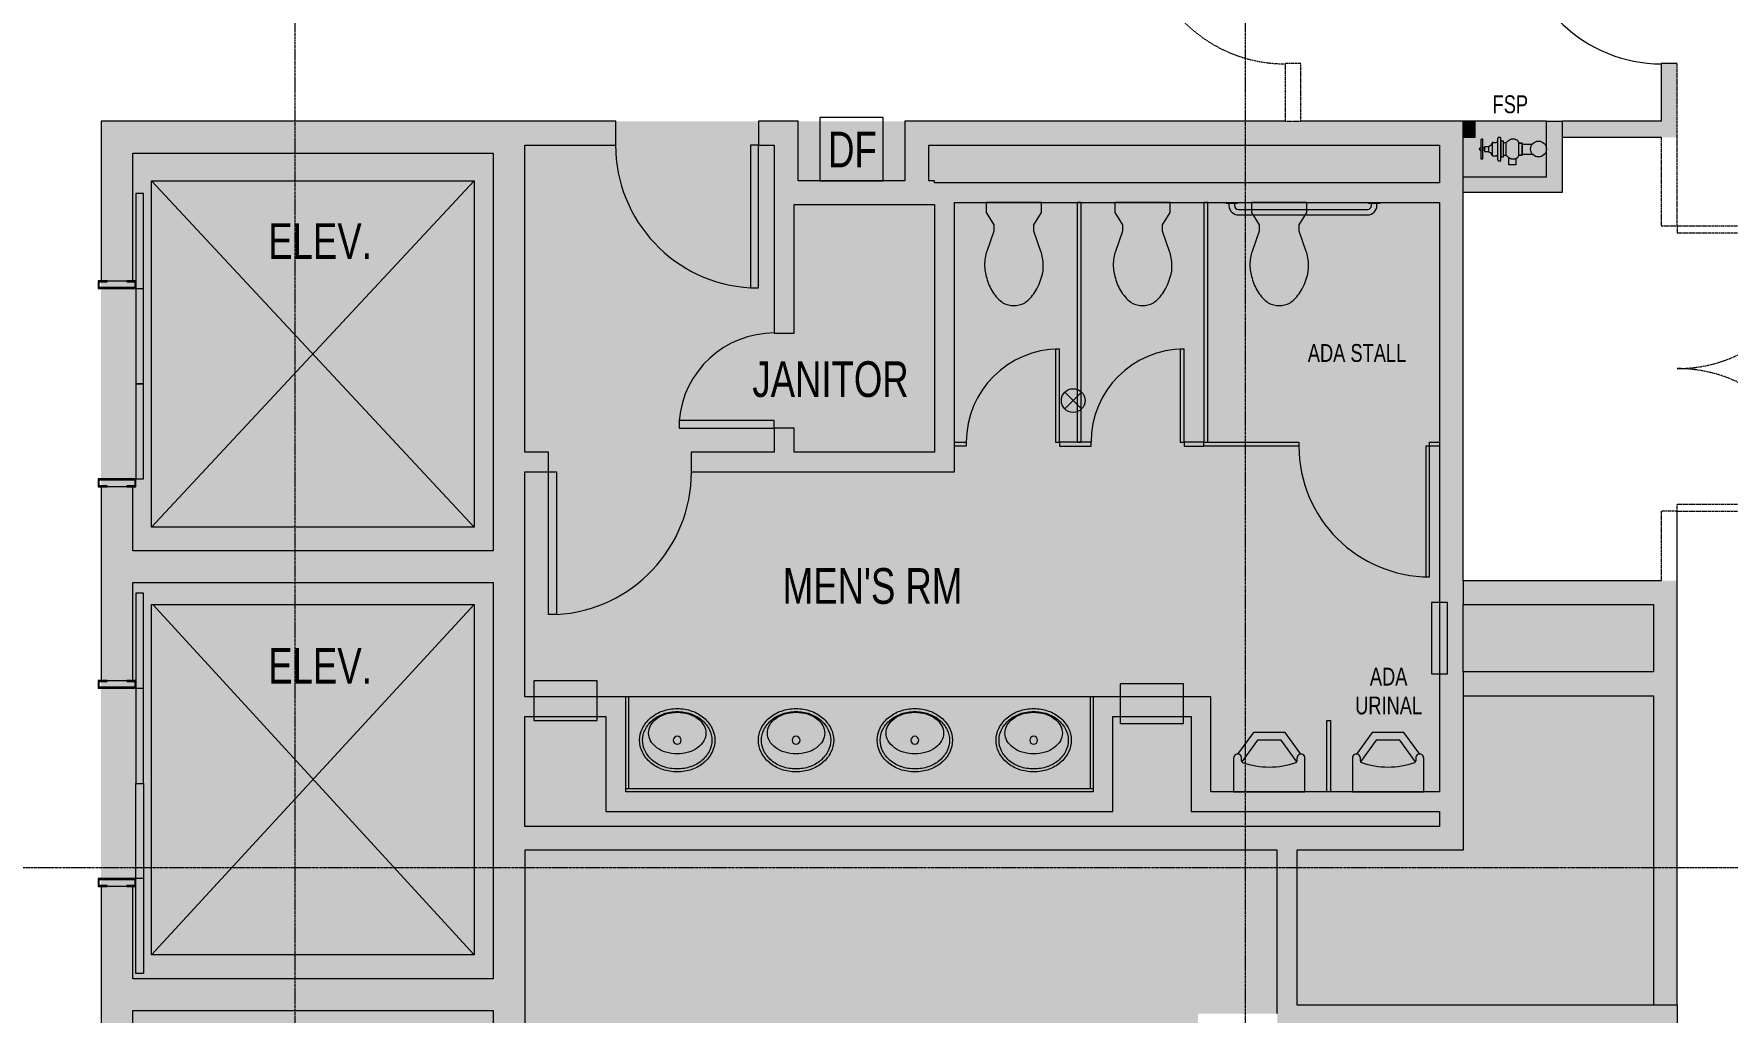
# Model space of a CAD drawing. Header units: inches. Extents: x -1424 to 1384, y 72 to 1893.
# Drawn here: x 298.4 to 726, y 971.6 to 1218.6 of the extents above; entities that cross this region are included whole.
import ezdxf

# ---------------------------------------------------------------- set-up
doc = ezdxf.new("R2010")
doc.units = ezdxf.units.IN
doc.header["$MEASUREMENT"] = 0
for name, pattern in [('Demolished', [0.1875, 0.125, -0.0625]), ('Demolished 3_128_', [0.046875, 0.023437, -0.023437]), ('Grid Line 1_4_', [0.4375, 0.25, -0.0625, 0.0625, -0.0625]), ('Hidden 1_16_', [0.09375, 0.0625, -0.03125])]:
    doc.linetypes.add(name, pattern=pattern)
for name, color, linetype, lineweight in [('820 1st St NE_04_Clean_dwg', 8, 'Continuous', 9), ('A-DETL-GENF', 92, 'Continuous', 9), ('A-DOOR', 31, 'Demolished', 9), ('A-WALL', 113, 'Continuous', 13), ('A-WALL-PATT', 111, 'Continuous', 13), ('IRF-ANNO-TEXT', 7, 'Continuous', 9), ('IRF-DOOR', 7, 'Continuous', 9), ('IRF-ELEVATOR', 7, 'Continuous', 9), ('IRF-ENG-PLUMBING-FIXTURE', 7, 'Continuous', 9), ('IRF-MILLWORK', 7, 'Continuous', 9), ('IRF-WALL-FULL-HT', 7, 'Continuous', 9), ('IRF-WALL-FULL-HT-HATCH', 7, 'Continuous', 9), ('IRF-WALL-PART-HT', 7, 'Continuous', 9), ('S-GRID', 1, 'Continuous', 9)]:
    doc.layers.add(name, color=color, linetype=linetype, lineweight=lineweight)
doc.styles.add('Swis721 LtCn BT', font='swisscl.ttf', dxfattribs={"height": 9})
doc.styles.add('Swis721 LtCn BT_1', font='swisscl.ttf', dxfattribs={"height": 4.5})

# ---------------------------------------------------------------- blocks, each defined once
blk = doc.blocks.new('Single-Flush - 36_ x 96_-2566598-New Construction - Demolition Plan')
at = {"layer": 'A-DOOR', "color": 250, "linetype": 'Hidden 1_16_', "lineweight": 20}
for p, q in [((16.25, 2), (16.25, 38.02)), ((18, 38.02), (16.25, 38.02)), ((18, 2), (18, 38.02)), ((18, 2), (16.25, 2))]:
    blk.add_line(p, q, dxfattribs=at)
at = {"layer": 'A-DOOR', "color": 7, "linetype": 'Demolished 3_128_'}
blk.add_arc((18, 2), 36.07, 92.7812, 180, dxfattribs=at)
blk = doc.blocks.new('Double-Flush - 72_ x 96_-2573495-New Construction - Demolition Plan')
at = {"layer": 'A-DOOR', "color": 250, "linetype": 'Hidden 1_16_', "lineweight": 20}
for p, q in [((-36, 38), (-34.25, 38)), ((-36, 2), (-36, 38)), ((-34.25, 2), (-34.25, 38)), ((34.25, 2), (34.25, 37.96)), ((36, 2), (36, 38)), ((-36, 2), (-34.25, 2)), ((36, 2), (34.25, 2))]:
    blk.add_line(p, q, dxfattribs=at)
at = {"layer": 'A-DOOR', "color": 7, "linetype": 'Demolished 3_128_'}
for centre, start, end in [((-36, 2), 0, 90), ((36, 2), 90, 180)]:
    blk.add_arc(centre, 36, start, end, dxfattribs=at)
blk = doc.blocks.new('Single-Flush - 36_ x 96_-V1-New Construction - Demolition Plan')
at = {"layer": 'A-DOOR', "color": 250, "linetype": 'Continuous', "lineweight": 20}
for p, q in [((16.25, 2), (16.25, 38.02)), ((18, 38.02), (16.25, 38.02)), ((18, 2), (18, 38.02)), ((18, 2), (16.25, 2))]:
    blk.add_line(p, q, dxfattribs=at)
at = {"layer": 'A-DOOR', "linetype": 'Continuous'}
blk.add_arc((18, 2), 36.07, 92.7812, 180, dxfattribs=at)
blk = doc.blocks.new('820 1st St NE_04_Clean_dwg_I_PLUMB_WC_FLUSH - WALL_P-2510719-New Construction - Demolition Plan')
at = {"layer": 'IRF-ENG-PLUMBING-FIXTURE', "flags": 128}
blk.add_lwpolyline([(13.32, 6.84), (8.19, 5.04), (6.59, 5.04), (3.5, 7), (1, 7), (1, -7), (3.5, -7), (6.59, -5.04), (8.19, -5.04), (13.32, -6.84)], dxfattribs=at)
at = {"layer": 'IRF-ENG-PLUMBING-FIXTURE'}
for centre, radius, start, end in [((16.72, -3.12), 10.52, 90, 108.8354), ((17.24, -0.62), 8.05, 71.1646, 93.7754), ((16.16, -6.53), 14.01, 57.6462, 74.7553), ((17.24, -3.98), 11.29, 36.0611, 55.3641), ((21.07, 0), 5.93, 0, 26.7012), ((21.07, 0), 5.93, 333.2988, 360), ((17.24, 3.98), 11.29, 304.6359, 323.9389), ((16.72, 3.12), 10.52, 251.1646, 270), ((16.72, 3.12), 10.52, 270, 288.8354), ((16.7, 5.91), 13.2, 284.9626, 301.7838)]:
    blk.add_arc(centre, radius, start, end, dxfattribs=at)
blk = doc.blocks.new('820 1st St NE_04_Clean_dwg__U117-2510720-New Construction - Demolition Plan')
blk.add_blockref('820 1st St NE_04_Clean_dwg_I_PLUMB_WC_FLUSH - WALL_P-2510719-New Construction - Demolition Plan', (0, 0))
blk = doc.blocks.new('820 1st St NE_04_Clean_dwg_I_PLUMB_URINAL_WALL-HUNG_P-2510721-New Construction - Demolition Plan')
at = {"layer": 'IRF-ENG-PLUMBING-FIXTURE'}
for p, q in [((7.78, 7), (8.5, 7)), ((8.5, -7), (7.78, -7))]:
    blk.add_line(p, q, dxfattribs=at)
at = {"layer": 'IRF-ENG-PLUMBING-FIXTURE', "flags": 128}
for points in [[(8.5, 9), (0, 9), (0, -9), (8.5, -9)], [(7.56, -6.94), (13, -2.98), (13, 2.98), (7.56, 6.94)], [(9.5, -8), (15, -4), (15, 4), (9.5, 8)]]:
    blk.add_lwpolyline(points, dxfattribs=at)
at = {"layer": 'IRF-ENG-PLUMBING-FIXTURE'}
for centre, radius, start, end in [((8.5, 8), 1, 270, 90), ((26.47, 0), 20.22, 160.5467, 199.4533), ((7.78, 6.6), 0.396, 90, 160.5467), ((7.78, -6.6), 0.396, 199.4533, 270), ((8.5, -8), 1, 270, 90)]:
    blk.add_arc(centre, radius, start, end, dxfattribs=at)
blk = doc.blocks.new('820 1st St NE_04_Clean_dwg_grab bar 3-2510722-New Construction - Demolition Plan')
at = {"layer": 'IRF-ENG-PLUMBING-FIXTURE'}
for p, q in [((0.75, 36.6875), (0.25, 36.6875)), ((0.75, 35.3125), (0.25, 35.3125)), ((1.75, 1.6875), (1.75, 34.3125)), ((3.125, 1.6875), (3.125, 34.3125)), ((0.25, 0.6875), (0.75, 0.6875)), ((0.25, -0.6875), (0.75, -0.6875))]:
    blk.add_line(p, q, dxfattribs=at)
at = {"layer": 'IRF-ENG-PLUMBING-FIXTURE', "flags": 128}
for points in [[(0, 34.5625), (0, 37.4375), (0.25, 37.4375), (0.25, 34.5625)], [(0, -1.375), (0, 1.375), (0.25, 1.375), (0.25, -1.375)]]:
    blk.add_lwpolyline(points, close=True, dxfattribs=at)
at = {"layer": 'IRF-ENG-PLUMBING-FIXTURE'}
for centre, radius, start, end in [((0.75, 34.3125), 2.375, 360, 90), ((0.75, 34.3125), 1, 360, 90), ((0.75, 1.6875), 1, 270, 0), ((0.75, 1.6875), 2.375, 270, 0)]:
    blk.add_arc(centre, radius, start, end, dxfattribs=at)
blk = doc.blocks.new('820 1st St NE_04_Clean_dwg_fire department standpipe - 1-2510718-New Construction - Demolition Plan')
at = {"layer": 'IRF-ENG-PLUMBING-FIXTURE'}
for p, q in [((-14.61, 2.25), (-14.61, -2.25)), ((-13.61, 0.25), (-14.11, 0.25)), ((-13.61, 0.3), (-13.61, -0.3)), ((-12.55, -0.77), (-12.55, 0.77)), ((-12.55, -0.3), (-12.55, 0.3)), ((-11.74, 1.44), (-11.74, -1.44)), ((-11.49, 1.69), (-10.75, 1.69)), ((-10.33, 2.69), (-10.33, -2.69)), ((-8.15, -1.62), (-8.15, 1.62)), ((-4.18, 1.25), (-1.56, 1.25)), ((-13.61, -0.25), (-14.11, -0.25)), ((-11.49, -1.69), (-10.75, -1.69)), ((-4.18, -1.25), (-1.56, -1.25))]:
    blk.add_line(p, q, dxfattribs=at)
at = {"layer": 'IRF-ENG-PLUMBING-FIXTURE', "flags": 128}
for points in [[(-14.61, 0.37), (-14.68, 0.37), (-14.68, 0.31), (-14.8, 0.25), (-14.8, 0.19)], [(-14.36, -2.5), (-14.11, -2.5), (-14.11, 2.5), (-14.36, 2.5)], [(-10.08, -2.94), (-9.49, -2.94), (-9.49, 2.94), (-10.08, 2.94)], [(-14.8, -0.19), (-14.8, -0.25), (-14.68, -0.31), (-14.68, -0.37), (-14.61, -0.37)], [(-5.76, -2.45), (-5.76, -4), (-7.47, -4), (-7.47, -2.22)]]:
    blk.add_lwpolyline(points, dxfattribs=at)
for points in [[(-13.61, 0.59), (-13.61, -0.59), (-12.55, -0.59), (-12.55, 0.59)], [(-8.82, -1.96), (-8.82, 1.96), (-9.49, 1.96), (-9.49, -1.96)], [(-8.01, 1.75), (-7.89, 1.87), (-7.77, 1.98), (-7.66, 2.07), (-7.56, 2.15), (-7.46, 2.23), (-7.37, 2.29), (-7.28, 2.35), (-7.2, 2.4), (-7.11, 2.44), (-7.03, 2.47), (-6.95, 2.5), (-6.88, 2.52), (-6.8, 2.54), (-6.73, 2.55), (-6.65, 2.56), (-6.58, 2.57), (-6.5, 2.57), (-6.43, 2.57), (-6.36, 2.57), (-6.29, 2.57), (-6.22, 2.56), (-6.15, 2.55), (-6.08, 2.54), (-6.02, 2.53), (-5.95, 2.51), (-5.89, 2.49), (-5.83, 2.47), (-5.78, 2.45), (-5.72, 2.43), (-5.67, 2.41), (-5.62, 2.39), (-5.57, 2.36), (-5.53, 2.34), (-5.48, 2.31), (-5.44, 2.28), (-5.4, 2.24), (-5.36, 2.21), (-5.33, 2.17), (-5.29, 2.13), (-5.25, 2.08), (-5.22, 2.03), (-5.19, 1.97), (-5.15, 1.9), (-5.12, 1.82), (-5.09, 1.73), (-5.07, 1.62), (-5.04, 1.5), (-5.04, 1.25), (-5.04, -1.25), (-5.04, -1.5), (-4.18, -1.5), (-4.18, -1.25), (-4.18, 1.25), (-4.18, 1.5), (-5.04, 1.5), (-4.18, 1.5), (-4.18, -1.5), (-5.04, -1.5), (-5.07, -1.62), (-5.09, -1.73), (-5.12, -1.82), (-5.15, -1.9), (-5.19, -1.97), (-5.22, -2.03), (-5.25, -2.08), (-5.29, -2.13), (-5.33, -2.17), (-5.36, -2.21), (-5.4, -2.24), (-5.44, -2.28), (-5.48, -2.31), (-5.53, -2.34), (-5.57, -2.36), (-5.62, -2.39), (-5.67, -2.41), (-5.72, -2.43), (-5.78, -2.45), (-5.83, -2.47), (-5.89, -2.49), (-5.95, -2.51), (-6.02, -2.53), (-6.08, -2.54), (-6.15, -2.55), (-6.22, -2.56), (-6.29, -2.57), (-6.36, -2.57), (-6.43, -2.57), (-6.5, -2.57), (-6.58, -2.57), (-6.65, -2.56), (-6.73, -2.55), (-6.8, -2.54), (-6.88, -2.52), (-6.95, -2.5), (-7.03, -2.47), (-7.11, -2.44), (-7.2, -2.4), (-7.28, -2.35), (-7.37, -2.29), (-7.46, -2.23), (-7.56, -2.15), (-7.66, -2.07), (-7.77, -1.98), (-7.89, -1.87), (-8.01, -1.75), (-8.15, -1.62), (-8.82, -1.62), (-8.82, 1.62), (-8.15, 1.62)]]:
    blk.add_lwpolyline(points, close=True, dxfattribs=at)
at = {"layer": 'IRF-ENG-PLUMBING-FIXTURE'}
blk.add_circle((0, 0), 2, dxfattribs=at)
for centre, radius, start, end in [((-14.8, 0), 0.187, 90, 270), ((-14.36, 2.25), 0.25, 90, 180), ((-12.64, 1.71), 0.948, 275.7701, 343.2507), ((-11.52, 1.47), 0.216, 79.9844, 190.0156), ((-10.8, 2.15), 0.472, 276.2711, 2.7723), ((-10.09, 2.7), 0.234, 85.9639, 184.0361), ((-14.36, -2.25), 0.25, 180, 270), ((-12.64, -1.71), 0.948, 16.7493, 84.2299), ((-11.52, -1.47), 0.219, 171.2007, 278.7993), ((-10.76, -2.13), 0.441, 353.4114, 87.5452), ((-10.09, -2.7), 0.233, 175.6994, 274.3006)]:
    blk.add_arc(centre, radius, start, end, dxfattribs=at)
blk = doc.blocks.new('820 1st St NE_04_Clean_dwg_I_PLUMB_LAV_COUNTER 4_P-2510725-New Construction - Demolition Plan')
at = {"layer": 'IRF-MILLWORK'}
blk.add_circle((8, 0), 1, dxfattribs=at)
for centre, radius, start, end in [((8.65, 1.41), 8.24, 116.1916, 139.8991), ((8, 2.73), 6.77, 90, 116.1916), ((8, 2.73), 6.02, 90, 116.1916), ((8, 2.73), 6.77, 63.8084, 90), ((8, 2.73), 6.02, 63.8084, 90), ((7.35, 1.41), 8.24, 40.1009, 63.8084), ((9.66, 0.55), 9.57, 139.8991, 160.7706), ((9.66, 0.55), 8.82, 139.8991, 160.7706), ((8.65, 1.41), 7.49, 116.1916, 139.8991), ((12.21, 0.7), 7.55, 144.0758, 163.2951), ((10.74, 1.76), 5.74, 119.7568, 144.0758), ((9.81, 3.39), 3.86, 90, 119.7568), ((9.81, 3.39), 3.86, 60.2432, 90), ((7.35, 1.41), 7.49, 40.1009, 63.8084), ((8.88, 1.76), 5.74, 35.9242, 60.2432), ((6.34, 0.55), 8.82, 19.2294, 40.1009), ((7.41, 0.7), 7.55, 16.7049, 35.9242), ((6.34, 0.55), 9.57, 19.2294, 40.1009), ((11.25, 0), 11.25, 160.7706, 180), ((11.25, 0), 11.25, 180, 199.2294), ((11.25, 0), 10.5, 160.7706, 180), ((11.25, 0), 10.5, 180, 199.2294), ((14.53, 0), 9.97, 163.2951, 180), ((14.53, 0), 9.97, 180, 196.7049), ((5.09, 0), 9.97, 360, 16.7049), ((4.75, 0), 10.5, 0, 19.2294), ((4.75, 0), 10.5, 340.7706, 0), ((4.75, 0), 11.25, 0, 19.2294), ((4.75, 0), 11.25, 340.7706, 360), ((9.66, -0.55), 9.57, 199.2294, 220.1009), ((9.66, -0.55), 8.82, 199.2294, 220.1009), ((12.21, -0.7), 7.55, 196.7049, 215.9242), ((6.34, -0.55), 8.82, 319.8991, 340.7706), ((7.41, -0.7), 7.55, 324.0758, 343.2951), ((6.34, -0.55), 9.57, 319.8991, 340.7706), ((5.09, 0), 9.97, 343.2951, 0), ((8.65, -1.41), 8.24, 220.1009, 243.8084), ((8.65, -1.41), 7.49, 220.1009, 243.8084), ((8, -2.73), 6.02, 243.8084, 270), ((10.74, -1.76), 5.74, 215.9242, 240.2432), ((9.81, -3.39), 3.86, 240.2432, 270), ((8, -2.73), 6.02, 270, 296.1916), ((9.81, -3.39), 3.86, 270, 299.7568), ((7.35, -1.41), 7.49, 296.1916, 319.8991), ((7.35, -1.41), 8.24, 296.1916, 319.8991), ((8.88, -1.76), 5.74, 299.7568, 324.0758), ((8, -2.73), 6.77, 243.8084, 270), ((8, -2.73), 6.77, 270, 296.1916)]:
    blk.add_arc(centre, radius, start, end, dxfattribs=at)
blk = doc.blocks.new('820 1st St NE_04_Clean_dwg-2391440-New Construction - Demolition Plan')
at = {"layer": 'IRF-WALL-FULL-HT-HATCH'}
h = blk.add_hatch(color=256, dxfattribs=at)
h.paths.add_polyline_path([(323.41, 755.49), (323.41, 794.07), (315.41, 794.07), (315.41, 755.49)], flags=0)
h.paths.add_polyline_path([(323.41, 846.07), (323.41, 895.36), (315.41, 895.36), (315.41, 846.07)], flags=0)
h.paths.add_polyline_path([(315.41, 947.36), (323.41, 947.36), (323.41, 1003.36), (315.41, 1003.36), (315.41, 971.99)], flags=0)
h.paths.add_polyline_path([(315.41, 1055.36), (323.41, 1055.36), (323.41, 1104.26), (315.41, 1104.26), (315.41, 1080.07)], flags=0)
h.paths.add_polyline_path([(315.41, 1156.26), (323.41, 1156.26), (323.41, 1196.49), (315.41, 1196.49), (315.41, 1178.49)], flags=0)
for points in [[(323.41, 1188.49), (422.41, 1188.49), (422.41, 1196.49), (323.41, 1196.49), (323.41, 1193.79)], [(490.41, 1175.49), (491.41, 1175.49), (491.41, 1196.49), (485.41, 1196.49), (485.41, 1175.49)], [(524.41, 1181.49), (524.41, 1196.49), (518.41, 1196.49), (518.41, 1181.49)], [(618.41, 1190.49), (653.41, 1190.49), (653.41, 1196.49), (524.41, 1196.49), (524.41, 1190.49), (614.41, 1190.49)], [(653.41, 1012.49), (659.41, 1012.49), (659.41, 1196.49), (653.41, 1196.49), (653.41, 1022.24)], [(679.27, 1178.49), (684.41, 1178.49), (684.41, 1196.49), (680.41, 1196.49), (680.41, 1182.49), (659.41, 1182.49), (659.41, 1178.49)], [(659.41, 1192.49), (662.41, 1192.49), (662.41, 1196.49), (659.41, 1196.49)], [(422.41, 755.49), (422.41, 1188.49), (414.41, 1188.49), (414.41, 755.49)], [(525.91, 1175.49), (525.91, 1181.49), (491.41, 1181.49), (491.41, 1175.49)], [(530.91, 1175.99), (653.41, 1175.99), (653.41, 1180.99), (525.91, 1180.99), (525.91, 1175.99)], [(530.91, 1107.99), (530.91, 1175.99), (525.91, 1175.99), (525.91, 1107.99)], [(414.41, 1080.07), (414.41, 1088.07), (323.41, 1088.07), (323.41, 1080.07), (366.31, 1080.07)], [(442.91, 1046.24), (442.91, 1051.24), (422.41, 1051.24), (422.41, 1046.24)], [(442.91, 1027.24), (447.91, 1027.24), (447.91, 1051.24), (442.91, 1051.24), (442.91, 1046.24)], [(565.91, 1046.24), (590.66, 1046.24), (590.66, 1051.24), (565.91, 1051.24)], [(595.66, 1027.24), (595.66, 1051.24), (590.66, 1051.24), (590.66, 1027.24)], [(570.91, 1022.24), (570.91, 1046.24), (565.91, 1046.24), (565.91, 1022.24)], [(565.91, 1022.24), (565.91, 1027.24), (442.91, 1027.24), (442.91, 1022.24), (559.4, 1022.24)], [(590.66, 1022.24), (653.41, 1022.24), (653.41, 1027.24), (590.66, 1027.24)], [(653.41, 1012.49), (653.41, 1018.49), (422.41, 1018.49), (422.41, 1012.49), (617.41, 1012.49)], [(617.41, 973.49), (617.41, 1012.49), (612.41, 1012.49), (612.41, 973.49)], [(414.41, 971.99), (414.41, 979.99), (323.41, 979.99), (323.41, 971.99), (366.31, 971.99)], [(620.41, 763.49), (620.41, 973.49), (612.41, 973.49), (612.41, 763.49)], [(707.41, 965.49), (713.41, 965.49), (713.41, 973.49), (620.41, 973.49), (620.41, 965.49), (705.41, 965.49)]]:
    blk.add_hatch(color=256, dxfattribs=at).paths.add_polyline_path(points, flags=0)
h = blk.add_hatch(color=256, dxfattribs=at)
h.paths.add_polyline_path([(422.41, 1190.49), (445.41, 1190.49), (445.41, 1196.49), (422.41, 1196.49), (422.41, 1190.89)], flags=0)
h.paths.add_polyline_path([(485.41, 1190.49), (485.41, 1196.49), (481.41, 1196.49), (481.41, 1190.49)], flags=0)
h = blk.add_hatch(color=256, dxfattribs=at)
h.paths.add_polyline_path([(485.41, 1112.99), (490.41, 1112.99), (490.41, 1118.99), (485.41, 1118.99)], flags=0)
h.paths.add_polyline_path([(485.41, 1142.99), (490.41, 1142.99), (490.41, 1175.49), (485.41, 1175.49)], flags=0)
h = blk.add_hatch(color=256, dxfattribs=at)
h.paths.add_polyline_path([(490.41, 1107.99), (525.91, 1107.99), (525.91, 1112.99), (464.41, 1112.99), (464.41, 1107.99), (485.41, 1107.99)], flags=0)
h.paths.add_polyline_path([(428.41, 1107.99), (428.41, 1112.99), (422.41, 1112.99), (422.41, 1107.99)], flags=0)
at = {"layer": 'IRF-DOOR', "flags": 128}
for points in [[(479.41, 1190.49), (479.41, 1154.48), (481.41, 1154.48), (481.41, 1190.49)], [(485.41, 1120.99), (461.43, 1120.99), (461.43, 1118.99), (485.41, 1118.99)], [(430.41, 1107.99), (430.41, 1071.98), (428.41, 1071.98), (428.41, 1107.99)]]:
    blk.add_lwpolyline(points, close=True, dxfattribs=at)
at = {"layer": 'IRF-DOOR'}
for centre, radius, start, end in [((481.41, 1190.49), 36.07, 180, 266.8211), ((485.41, 1118.99), 24.07, 90, 175.2331), ((428.41, 1107.99), 36.07, 273.1789, 0)]:
    blk.add_arc(centre, radius, start, end, dxfattribs=at)
at = {"layer": 'IRF-ELEVATOR'}
for p, q in [((328.16, 1094.03), (409.66, 1181.49)), ((328.16, 986.07), (409.66, 1074.49))]:
    blk.add_line(p, q, dxfattribs=at)
at = {"layer": 'IRF-ELEVATOR', "flags": 128}
for points in [[(409.66, 1094.03), (328.16, 1094.03), (328.16, 1181.49), (409.66, 1181.49), (409.66, 1094.03), (328.16, 1181.49)], [(324.16, 1154.26), (324.16, 1130.26), (326.16, 1130.26), (326.16, 1154.26), (326.16, 1178.26), (324.16, 1178.26), (324.16, 1154.26), (326.16, 1154.26)], [(324.16, 1053.36), (324.16, 1029.36), (326.16, 1029.36), (326.16, 1053.36), (326.16, 1077.36), (324.16, 1077.36), (324.16, 1053.36), (326.16, 1053.36)], [(328.47, 1074.49), (409.66, 986.07), (328.16, 986.07), (328.16, 1074.49), (409.66, 1074.49), (409.66, 986.07)], [(326.16, 1005.36), (324.16, 1005.36), (324.16, 1029.36), (326.16, 1029.36), (326.16, 1005.36), (326.16, 981.36), (324.16, 981.36), (324.16, 1005.36)]]:
    blk.add_lwpolyline(points, dxfattribs=at)
for points in [[(321.91, 1156.26), (321.91, 1156.01), (323.91, 1156.01), (323.91, 1154.51), (314.91, 1154.51), (314.91, 1156.01), (316.91, 1156.01), (316.91, 1156.26), (314.66, 1156.26), (314.66, 1154.26), (324.16, 1154.26), (324.16, 1156.26)], [(326.16, 1106.26), (326.16, 1130.26), (324.16, 1130.26), (324.16, 1106.26)], [(321.91, 1104.26), (324.16, 1104.26), (324.16, 1106.26), (314.66, 1106.26), (314.66, 1104.26), (316.91, 1104.26), (316.91, 1104.51), (314.91, 1104.51), (314.91, 1106.01), (323.91, 1106.01), (323.91, 1104.51), (321.91, 1104.51)], [(321.91, 1055.36), (321.91, 1055.11), (323.91, 1055.11), (323.91, 1053.61), (314.91, 1053.61), (314.91, 1055.11), (316.91, 1055.11), (316.91, 1055.36), (314.66, 1055.36), (314.66, 1053.36), (324.16, 1053.36), (324.16, 1055.36)], [(321.91, 1003.36), (324.16, 1003.36), (324.16, 1005.36), (314.66, 1005.36), (314.66, 1003.36), (316.91, 1003.36), (316.91, 1003.61), (314.91, 1003.61), (314.91, 1005.11), (323.91, 1005.11), (323.91, 1003.61), (321.91, 1003.61)]]:
    blk.add_lwpolyline(points, close=True, dxfattribs=at)
at = {"layer": 'IRF-ENG-PLUMBING-FIXTURE'}
for p, q in [((563.03, 1128.11), (558.79, 1123.87)), ((563.03, 1123.87), (558.79, 1128.11))]:
    blk.add_line(p, q, dxfattribs=at)
at = {"layer": 'IRF-ENG-PLUMBING-FIXTURE', "flags": 128}
for points in [[(512.91, 1197.49), (496.91, 1197.49), (496.91, 1181.49), (512.91, 1181.49)], [(561.91, 1115.49), (562.91, 1115.49), (562.91, 1175.99), (561.91, 1175.99)], [(593.91, 1115.49), (594.91, 1115.49), (594.91, 1175.99), (593.91, 1175.99), (593.91, 1115.49), (617.91, 1115.49), (617.91, 1114.49), (593.91, 1114.49)], [(556.41, 1138.99), (556.41, 1115.49), (557.41, 1115.49), (557.41, 1138.99)], [(587.91, 1138.99), (587.91, 1115.49), (588.91, 1115.49), (588.91, 1138.99)], [(533.91, 1114.49), (530.91, 1114.49), (530.91, 1115.49), (533.91, 1115.49)], [(557.41, 1114.49), (565.41, 1114.49), (565.41, 1115.49), (557.41, 1115.49)], [(588.91, 1114.49), (593.91, 1114.49), (593.91, 1115.49), (588.91, 1115.49)], [(650.91, 1114.49), (649.91, 1114.49), (649.91, 1081.49), (650.91, 1081.49)], [(653.41, 1114.49), (650.91, 1114.49), (650.91, 1115.49), (653.41, 1115.49)], [(651.41, 1074.99), (651.41, 1056.99), (655.41, 1056.99), (655.41, 1074.99)], [(440.66, 1055.24), (424.66, 1055.24), (424.66, 1045.24), (440.66, 1045.24)], [(588.79, 1054.49), (572.79, 1054.49), (572.79, 1044.49), (588.79, 1044.49)], [(625.91, 1027.24), (624.91, 1027.24), (624.91, 1045.24), (625.91, 1045.24)]]:
    blk.add_lwpolyline(points, close=True, dxfattribs=at)
at = {"layer": 'IRF-ENG-PLUMBING-FIXTURE'}
blk.add_circle((560.91, 1125.99), 3, dxfattribs=at)
for centre, radius, start, end in [((557.41, 1115.49), 23.5, 90, 180), ((588.91, 1115.49), 23.5, 90, 180), ((650.91, 1114.49), 33, 180, 270)]:
    blk.add_arc(centre, radius, start, end, dxfattribs=at)
at = {"layer": 'IRF-MILLWORK'}
for p, q in [((565.91, 1051.24), (447.91, 1051.24)), ((448.66, 1027.99), (448.66, 1051.24)), ((565.16, 1051.24), (565.16, 1027.99)), ((565.91, 1027.99), (447.91, 1027.99))]:
    blk.add_line(p, q, dxfattribs=at)
at = {"layer": 'IRF-WALL-FULL-HT'}
for p, q in [((659.41, 1057.49), (659.41, 1074.49)), ((713.41, 973.49), (713.41, 786.07))]:
    blk.add_line(p, q, dxfattribs=at)
at = {"layer": 'IRF-WALL-FULL-HT', "flags": 128}
for points in [[(485.41, 1118.99), (485.41, 1112.99), (464.41, 1112.99), (464.41, 1107.99), (530.91, 1107.99), (530.91, 1175.99), (653.41, 1175.99), (653.41, 1027.24), (595.66, 1027.24), (595.66, 1051.24), (565.91, 1051.24), (565.91, 1027.24), (447.91, 1027.24), (447.91, 1051.24), (422.41, 1051.24), (422.41, 1107.99), (428.41, 1107.99), (428.41, 1112.99), (422.41, 1112.99), (422.41, 1190.49), (445.41, 1190.49), (445.41, 1196.49), (315.41, 1196.49), (315.41, 1156.26), (323.41, 1156.26), (323.41, 1188.49), (414.41, 1188.49), (414.41, 1088.07), (323.41, 1088.07), (323.41, 1104.26), (315.41, 1104.26), (315.41, 1055.36), (323.41, 1055.36), (323.41, 1080.07), (414.41, 1080.07), (414.41, 979.99), (323.41, 979.99), (323.41, 1003.36), (315.41, 1003.36), (315.41, 947.36)], [(323.41, 947.36), (323.41, 971.99), (414.41, 971.99), (414.41, 876.07)], [(614.41, 1196.49), (518.41, 1196.49), (518.41, 1181.49), (491.41, 1181.49), (491.41, 1196.49), (481.41, 1196.49), (481.41, 1190.49), (485.41, 1190.49), (485.41, 1175.49), (485.41, 1142.99), (490.41, 1142.99), (490.41, 1175.49), (525.91, 1175.49), (525.91, 1112.99), (490.41, 1112.99), (490.41, 1118.99), (485.41, 1118.99)], [(659.41, 1080.49), (659.41, 1196.49), (618.41, 1196.49)], [(659.41, 1182.49), (680.41, 1182.49), (680.41, 1196.49), (684.41, 1196.49)], [(659.41, 1192.49), (662.41, 1192.49), (662.41, 1196.49), (659.41, 1196.49)], [(684.41, 1192.49), (684.41, 1178.49), (659.41, 1178.49)], [(659.41, 1051.49), (659.41, 1012.49), (617.41, 1012.49), (617.41, 973.49), (707.41, 973.49)], [(612.41, 971.23), (612.41, 973.49), (612.41, 1012.49), (422.41, 1012.49), (422.41, 816.07), (422.41, 755.49), (460.41, 755.49), (460.41, 760.49), (422.41, 760.49)]]:
    blk.add_lwpolyline(points, dxfattribs=at)
for points in [[(525.91, 1180.99), (525.91, 1181.49), (524.41, 1181.49), (524.41, 1190.49), (653.41, 1190.49), (653.41, 1180.99)], [(442.91, 1046.24), (442.91, 1022.24), (570.91, 1022.24), (570.91, 1046.24), (590.66, 1046.24), (590.66, 1022.24), (653.41, 1022.24), (653.41, 1018.49), (422.41, 1018.49), (422.41, 1046.24)]]:
    blk.add_lwpolyline(points, close=True, dxfattribs=at)
at = {"layer": 'IRF-WALL-PART-HT'}
blk.add_line((680.41, 1196.49), (662.41, 1196.49), dxfattribs=at)
blk.add_blockref('820 1st St NE_04_Clean_dwg_fire department standpipe - 1-2510718-New Construction - Demolition Plan', (678.41, 1189.49))
for name, p, rotation in [('820 1st St NE_04_Clean_dwg__U117-2510720-New Construction - Demolition Plan', (545.91, 1176.99), 270), ('820 1st St NE_04_Clean_dwg__U117-2510720-New Construction - Demolition Plan', (578.41, 1176.99), 270), ('820 1st St NE_04_Clean_dwg_grab bar 3-2510722-New Construction - Demolition Plan', (600.91, 1175.99), 270), ('820 1st St NE_04_Clean_dwg__U117-2510720-New Construction - Demolition Plan', (612.91, 1176.99), 270), ('820 1st St NE_04_Clean_dwg_I_PLUMB_URINAL_WALL-HUNG_P-2510721-New Construction - Demolition Plan', (610.41, 1027.24), 89.99999999999999), ('820 1st St NE_04_Clean_dwg_I_PLUMB_URINAL_WALL-HUNG_P-2510721-New Construction - Demolition Plan', (640.41, 1027.24), 89.99999999999999)]:
    blk.add_blockref(name, p, dxfattribs=dict(rotation=rotation))
at = {"extrusion": (0, 0, -1), "zscale": -1, "rotation": 90}
for p in [(-460.91, 1032.24), (-490.91, 1032.24), (-520.91, 1032.24), (-550.91, 1032.24)]:
    blk.add_blockref('820 1st St NE_04_Clean_dwg_I_PLUMB_LAV_COUNTER 4_P-2510725-New Construction - Demolition Plan', p, dxfattribs=at)
at = {"layer": 'IRF-ANNO-TEXT', "char_height": 9, "attachment_point": 2, "line_spacing_factor": 0.970126, "style": 'Swis721 LtCn BT'}
for s, insert, width in [('ELEV.', (370.72, 1170.77), 29.703), ('JANITOR', (499.62, 1135.91), 45.5446), ("MEN'S RM", (510.22, 1083.69), 55.4456), ('ELEV.', (370.72, 1063.51), 29.703)]:
    blk.add_mtext(s, dxfattribs=dict(at, insert=insert, width=width))
at = {"layer": 'IRF-ENG-PLUMBING-FIXTURE', "attachment_point": 2, "line_spacing_factor": 0.970126}
for s, insert, char_height, width, style in [('FSP', (671.29, 1203.05), 4.5, 10.4511, 'Swis721 LtCn BT_1'), ('DF', (505.15, 1193.87), 9, 14.4115, 'Swis721 LtCn BT'), ('ADA STALL', (632.57, 1140.26), 4.5, 29.703, 'Swis721 LtCn BT_1'), ('ADA\\PURINAL', (640.55, 1058.56), 4.5, 19.912, 'Swis721 LtCn BT_1')]:
    blk.add_mtext(s, dxfattribs=dict(at, insert=insert, char_height=char_height, width=width, style=style))

msp = doc.modelspace()

# ---------------------------------------------------------------- hatches: boundary and pattern name
at = {"layer": 'A-DETL-GENF'}
h = msp.add_hatch(color=9, dxfattribs=at)
h.paths.add_polyline_path([(-368.71, 111.26), (-368.71, 149.72), (-357.59, 149.72), (-357.59, 514.07), (-371.59, 514.07), (-371.59, 546.01), (-357.59, 546.01), (-357.59, 695.99), (-69.59, 695.99), (-69.59, 756.49), (-190.59, 756.49), (-190.59, 764.49), (-214.59, 764.49), (-214.59, 756.49), (-233.03, 756.49), (-233.03, 776.24), (-199.53, 776.24), (-199.53, 865.24), (-226.53, 865.24), (-226.53, 1018.19), (-341.59, 1018.19), (-341.59, 994.07), (-369.59, 994.07), (-369.59, 1018.19), (-581.59, 1018.19), (-581.59, 994.07), (-605.71, 994.07), (-605.71, 782.07), (-581.59, 782.07), (-581.59, 754.07), (-1062.84, 754.07), (-1062.84, 755.32), (-1094.59, 755.32), (-1094.59, 755.07), (-1099.31, 755.07), (-1099.31, 540.51), (-1072.11, 540.51), (-1056.38, 524.78), (-1082.59, 498.57), (-1084.63, 500.62), (-1084.63, 458.62), (-898.14, 272.12), (-861.14, 272.12), (-864.41, 275.4), (-835.7, 304.11), (-821.83, 290.23), (-821.83, 258.66), (-847.67, 258.66), (-847.54, 258.52), (-608.55, 258.52), (-608.55, 300.82), (-582.34, 300.82), (-582.34, 259.53), (-592.94, 248.93), (-455.27, 111.26), (-406.04, 111.26)], flags=0)
h.paths.add_polyline_path([(-592.94, 256), (-587.34, 261.6), (-587.34, 276.07), (-603.55, 276.07), (-603.55, 263.52), (-600.47, 263.52), (-595.07, 258.13)], flags=0)
h.paths.add_polyline_path([(-847.59, 265.64), (-847.59, 285.15), (-857.34, 275.4), (-848.41, 266.46)], flags=0)
h.paths.add_polyline_path([(-845.6, 286.82), (-825.48, 286.82), (-835.7, 297.04), (-845.92, 286.82)], flags=0)
h.paths.add_polyline_path([(-1082.59, 505.64), (-1072.17, 516.07), (-1093.01, 516.07), (-1084.36, 507.41)], flags=0)
h.paths.add_polyline_path([(-849.59, 514.07), (-849.59, 542.07), (-821.59, 542.07), (-821.59, 514.07), (-847.59, 514.07)], flags=0)
h.paths.add_polyline_path([(-577.59, 516.07), (-611.59, 516.07), (-611.59, 546.07), (-547.59, 546.07), (-547.59, 516.07), (-571.34, 516.07)], flags=0)
h.paths.add_polyline_path([(-1071.59, 516.64), (-1063.45, 524.78), (-1071.59, 532.92), (-1071.59, 522.05)], flags=0)
h.paths.add_polyline_path([(-574.59, 519.07), (-550.59, 519.07), (-550.59, 543.07), (-608.59, 543.07), (-608.59, 519.07), (-604.8, 519.07), (-604.8, 540.07), (-583.59, 540.07), (-583.59, 519.07)], flags=0)
h.paths.add_polyline_path([(-369.59, 754.07), (-369.59, 782.07), (-341.59, 782.07), (-341.59, 754.07), (-367.59, 754.07)], flags=0)
h.paths.add_polyline_path([(606.41, 755.49), (606.41, 760.49), (612.41, 760.49), (612.41, 947.23), (592.41, 947.23), (592.41, 971.23), (612.41, 971.23), (612.41, 1012.49), (422.41, 1012.49), (422.41, 816.07), (564.41, 816.07), (564.41, 760.49), (570.41, 760.49), (570.41, 755.49), (592.41, 755.49)], flags=0)
h.paths.add_polyline_path([(700.41, 755.49), (700.41, 764.49), (676.41, 764.49), (676.41, 755.49), (687.82, 755.49)], flags=0)
h.paths.add_polyline_path([(658.41, 755.49), (658.41, 763.49), (672.41, 763.49), (672.41, 768.49), (705.41, 768.49), (705.41, 965.49), (620.41, 965.49), (620.41, 763.49), (622.41, 763.49), (622.41, 755.49)], flags=0)
h.paths.add_polyline_path([(496.41, 755.49), (496.41, 760.49), (559.41, 760.49), (559.41, 811.07), (422.41, 811.07), (422.41, 760.49), (460.41, 760.49), (460.41, 755.49)], flags=0)
h.paths.add_polyline_path([(41.47, 756.49), (63.67, 756.49), (63.67, 774.49), (41.47, 774.49), (41.47, 762.49)], flags=0)
h.paths.add_polyline_path([(-3.53, 756.49), (32.47, 756.49), (32.47, 762.49), (35.47, 762.49), (35.47, 780.49), (63.67, 780.49), (63.67, 874.6), (-24.53, 874.6), (-24.53, 898.6), (-52.53, 898.6), (-52.53, 924.6), (-168.53, 924.6), (-168.53, 892.6), (-184.59, 892.6), (-184.59, 783.49), (-145.59, 783.49), (-145.59, 775.49), (-19.59, 775.49), (-19.59, 837.07), (-13.59, 837.07), (-13.59, 762.49), (-3.53, 762.49)], flags=0)
h.paths.add_polyline_path([(-1087.59, 757.57), (-1087.59, 778.92), (-1094.59, 778.92), (-1094.59, 757.57)], flags=0)
h.paths.add_polyline_path([(-821.59, 757.82), (-609.59, 757.82), (-609.59, 782.07), (-609.46, 782.07), (-609.46, 994.07), (-609.59, 994.07), (-609.59, 1022.07), (-581.59, 1022.07), (-581.59, 1021.94), (-369.59, 1021.94), (-369.59, 1022.07), (-341.59, 1022.07), (-341.59, 1021.94), (-226.53, 1021.94), (-226.53, 1196.49), (-270.66, 1196.49), (-270.66, 1260.37), (-226.53, 1260.37), (-226.53, 1260.49), (-125.59, 1260.49), (-125.59, 1260.37), (-112.66, 1260.37), (-112.66, 1260.49), (124.41, 1260.49), (124.41, 1474.07), (110.41, 1474.07), (110.41, 1502.07), (124.41, 1502.07), (124.41, 1715.07), (111.27, 1715.07), (111.27, 1747.07), (111.44, 1747.07), (111.44, 1752.07), (10.39, 1752.07), (10.39, 1746.07), (-1.61, 1746.07), (-1.61, 1752.07), (-103.44, 1752.07), (-103.47, 1724.32), (-115.99, 1711.8), (-116.43, 1712.16), (-118.34, 1714.15), (-140.28, 1736.09), (-202.52, 1673.86), (-196.86, 1668.2), (-205.35, 1659.72), (-211, 1665.38), (-280.3, 1596.08), (-274.64, 1590.42), (-283.13, 1581.94), (-288.78, 1587.59), (-348.18, 1528.2), (-344.65, 1524.66), (-354.54, 1514.76), (-336.53, 1496.75), (-336.53, 1473.07), (-373.56, 1473.07), (-373.56, 1507.07), (-386.59, 1507.07), (-386.59, 1511.57), (-478.59, 1511.57), (-478.59, 1504.07), (-490.59, 1504.07), (-490.59, 1511.57), (-582.59, 1511.57), (-582.59, 1507.07), (-582.73, 1507.07), (-582.73, 1475.07), (-608.73, 1475.07), (-608.73, 1507.07), (-608.68, 1507.07), (-608.68, 1511.57), (-709.63, 1511.57), (-709.63, 1504.07), (-721.63, 1504.07), (-721.63, 1511.57), (-821.95, 1511.57), (-821.95, 1482.07), (-851.38, 1482.07), (-863.41, 1494.1), (-931.29, 1426.22), (-925.46, 1420.38), (-933.95, 1411.9), (-939.78, 1417.73), (-1006.95, 1350.56), (-1001.12, 1344.72), (-1009.61, 1336.24), (-1015.44, 1342.07), (-1082.61, 1274.9), (-1079.08, 1271.36), (-1078.33, 1272.12), (-1065.59, 1259.38), (-1065.59, 1235.07), (-1099.31, 1235.07), (-1099.31, 1134.3), (-1091.59, 1134.3), (-1091.59, 1122.3), (-1099.31, 1122.3), (-1099.31, 1021.17), (-1062.09, 1021.17), (-1062.09, 995.07), (-1099.31, 995.07), (-1099.31, 781.17), (-1062.09, 781.17), (-1062.09, 757.82), (-849.59, 757.82), (-849.59, 782.07), (-821.59, 782.07), (-821.59, 780.07)], flags=0)
h.paths.add_polyline_path([(-218.59, 761.49), (-218.59, 768.49), (-190.59, 768.49), (-190.59, 865.24), (-195.53, 865.24), (-195.53, 772.24), (-229.03, 772.24), (-229.03, 761.49), (-220.53, 761.49)], flags=0)
h.paths.add_polyline_path([(-19.86, 762.49), (-19.59, 762.49), (-19.59, 769.49), (-151.59, 769.49), (-151.59, 777.49), (-184.59, 777.49), (-184.59, 762.49), (-24.53, 762.49)], flags=0)
h.paths.add_polyline_path([(163.41, 763.49), (163.41, 794.07), (171.41, 794.07), (171.41, 846.07), (163.41, 846.07), (163.41, 868.07), (71.67, 868.07), (71.67, 763.49), (74.67, 763.49)], flags=0)
h.paths.add_polyline_path([(323.88, 763.49), (414.41, 763.49), (414.41, 868.07), (323.41, 868.07), (323.41, 846.07), (315.41, 846.07), (315.41, 794.07), (323.41, 794.07), (323.41, 763.49)], flags=0)
h.paths.add_polyline_path([(-190.59, 871.24), (-190.59, 898.6), (-174.53, 898.6), (-174.53, 903.6), (-220.53, 903.6), (-220.53, 871.24), (-195.53, 871.24)], flags=0)
h.paths.add_polyline_path([(323.41, 876.07), (414.41, 876.07), (414.41, 971.99), (323.41, 971.99), (323.41, 947.36), (315.41, 947.36), (315.41, 895.36), (323.41, 895.36)], flags=0)
h.paths.add_polyline_path([(74.67, 876.07), (163.41, 876.07), (163.41, 895.36), (171.41, 895.36), (171.41, 947.36), (163.41, 947.36), (163.41, 974.07), (74.67, 974.07), (74.67, 880.6)], flags=0)
h.paths.add_polyline_path([(63.67, 880.6), (66.67, 880.6), (66.67, 1130.49), (-80.33, 1130.49), (-80.33, 1190.49), (-83.43, 1190.49), (-83.43, 1196.49), (-119.43, 1196.49), (-119.43, 1190.49), (-122.53, 1190.49), (-122.53, 940.6), (-18.53, 940.6), (-18.53, 880.6), (-1.61, 880.6)], flags=0)
h.paths.add_polyline_path([(-1091.59, 886.12), (-1099.08, 886.12), (-1099.08, 890.12), (-1091.59, 890.12)], flags=0)
h.paths.add_polyline_path([(-24.53, 904.6), (-24.53, 934.6), (-168.53, 934.6), (-168.53, 930.6), (-46.53, 930.6), (-46.53, 904.6)], flags=0)
h.paths.add_polyline_path([(-212.95, 911.6), (-174.53, 911.6), (-174.53, 940.6), (-130.53, 940.6), (-130.53, 978.07), (-220.53, 978.07), (-220.53, 911.6), (-218.53, 911.6)], flags=0)
h.paths.add_polyline_path([(707.41, 973.49), (707.41, 1051.49), (659.41, 1051.49), (659.41, 1012.49), (617.41, 1012.49), (617.41, 973.49), (677.19, 973.49)], flags=0)
h.paths.add_polyline_path([(366.31, 979.99), (414.41, 979.99), (414.41, 1080.07), (323.41, 1080.07), (323.41, 1055.36), (315.41, 1055.36), (315.41, 1003.36), (323.41, 1003.36), (323.41, 979.99)], flags=0)
h.paths.add_polyline_path([(74.67, 982.07), (163.41, 982.07), (163.41, 1003.36), (171.41, 1003.36), (171.41, 1055.36), (163.41, 1055.36), (163.41, 1080.07), (74.67, 1080.07), (74.67, 982.4)], flags=0)
h.paths.add_polyline_path([(-174.5, 986.07), (-130.53, 986.07), (-130.53, 1190.49), (-133.53, 1190.49), (-133.53, 1196.49), (-169.53, 1196.49), (-169.53, 1190.49), (-191.53, 1190.49), (-191.53, 1184.49), (-211.03, 1184.49), (-211.03, 1150.99), (-218.53, 1150.99), (-218.53, 986.07)], flags=0)
h.paths.add_polyline_path([(-849.59, 994.07), (-849.59, 1022.07), (-821.59, 1022.07), (-821.59, 994.07), (-847.59, 994.07)], flags=0)
h.paths.add_polyline_path([(-1091.59, 1000.07), (-1087.59, 1000.07), (-1087.59, 1018.92), (-1094.59, 1018.92), (-1094.59, 1000.07)], flags=0)
h.paths.add_polyline_path([(570.91, 1018.49), (653.41, 1018.49), (653.41, 1022.24), (590.66, 1022.24), (590.66, 1046.24), (570.91, 1046.24), (570.91, 1022.24), (442.91, 1022.24), (442.91, 1046.24), (422.41, 1046.24), (422.41, 1018.49), (565.91, 1018.49)], flags=0)
h.paths.add_polyline_path([(595.66, 1027.24), (653.41, 1027.24), (653.41, 1175.99), (530.91, 1175.99), (530.91, 1107.99), (464.41, 1107.99), (464.41, 1112.99), (485.41, 1112.99), (485.41, 1118.99), (490.41, 1118.99), (490.41, 1112.99), (525.91, 1112.99), (525.91, 1175.49), (490.41, 1175.49), (490.41, 1142.99), (485.41, 1142.99), (485.41, 1190.49), (481.41, 1190.49), (481.41, 1196.49), (445.41, 1196.49), (445.41, 1190.49), (422.41, 1190.49), (422.41, 1112.99), (428.41, 1112.99), (428.41, 1107.99), (422.41, 1107.99), (422.41, 1051.24), (447.91, 1051.24), (447.91, 1027.24), (565.91, 1027.24), (565.91, 1051.24), (595.66, 1051.24), (595.66, 1046.24)], flags=0)
h.paths.add_polyline_path([(707.41, 1057.49), (707.41, 1074.49), (659.41, 1074.49), (659.41, 1057.49), (701.74, 1057.49)], flags=0)
h.paths.add_polyline_path([(323.41, 1088.07), (414.41, 1088.07), (414.41, 1188.49), (323.41, 1188.49), (323.41, 1156.26), (315.41, 1156.26), (315.41, 1104.26), (323.41, 1104.26)], flags=0)
h.paths.add_polyline_path([(74.67, 1088.07), (163.41, 1088.07), (163.41, 1104.26), (171.41, 1104.26), (171.41, 1156.26), (163.41, 1156.26), (163.41, 1188.49), (74.67, 1188.49), (74.67, 1104.26)], flags=0)
h.paths.add_polyline_path([(-74.33, 1136.49), (48.67, 1136.49), (48.67, 1190.49), (30.67, 1190.49), (30.67, 1196.49), (-5.33, 1196.49), (-5.33, 1190.49), (-74.33, 1190.49)], flags=0)
h.paths.add_polyline_path([(54.67, 1136.49), (66.67, 1136.49), (66.67, 1190.49), (54.67, 1190.49), (54.67, 1188.49)], flags=0)
h.paths.add_polyline_path([(-216.03, 1155.99), (-216.03, 1184.49), (-218.53, 1184.49), (-218.53, 1155.99)], flags=0)
h.paths.add_polyline_path([(618.41, 1180.99), (653.41, 1180.99), (653.41, 1190.49), (524.41, 1190.49), (524.41, 1181.49), (525.91, 1181.49), (525.91, 1180.99), (614.41, 1180.99)], flags=0)
h.paths.add_polyline_path([(491.41, 1181.49), (518.41, 1181.49), (518.41, 1196.49), (491.41, 1196.49), (491.41, 1187.28)], flags=0)
h.paths.add_polyline_path([(664.97, 1182.49), (680.41, 1182.49), (680.41, 1196.49), (662.41, 1196.49), (662.41, 1192.49), (659.41, 1192.49), (659.41, 1182.49), (662.41, 1182.49)], flags=0)
h.paths.add_polyline_path([(-213.53, 1188.49), (-195.53, 1188.49), (-195.53, 1196.49), (-213.53, 1196.49), (-213.53, 1190.49)], flags=0)
h.paths.add_polyline_path([(-369.59, 1232.49), (-369.59, 1260.49), (-341.59, 1260.49), (-341.59, 1232.49), (-367.59, 1232.49)], flags=0)
h.paths.add_polyline_path([(-845.95, 1234.07), (-849.59, 1234.07), (-849.59, 1262.07), (-821.59, 1262.07), (-821.59, 1234.07), (-823.59, 1234.07)], flags=0)
h.paths.add_polyline_path([(-607.59, 1234.07), (-609.59, 1234.07), (-609.59, 1262.07), (-552.59, 1262.07), (-552.59, 1234.07), (-605.71, 1234.07)], flags=0)
h.paths.add_polyline_path([(-581.59, 1237.07), (-555.59, 1237.07), (-555.59, 1259.07), (-581.59, 1259.07), (-581.59, 1258.2)], flags=0)
h.paths.add_polyline_path([(-125.59, 1472.07), (-129.59, 1472.07), (-129.59, 1502.07), (-101.59, 1502.07), (-101.59, 1472.07), (-124.31, 1472.07)], flags=0)
h.paths.add_polyline_path([(-368.28, 1477.07), (-366.48, 1477.07), (-366.48, 1500.07), (-345.5, 1500.07), (-357.37, 1511.93), (-362.24, 1507.07), (-368.28, 1507.07), (-368.28, 1483.12)], flags=0)
h.paths.add_polyline_path([(-344.98, 1477.07), (-344.59, 1477.07), (-344.59, 1499.15), (-344.98, 1499.55), (-344.98, 1481.52)], flags=0)
h.paths.add_polyline_path([(-340.53, 1477.07), (-340.53, 1495.09), (-341.59, 1496.15), (-341.59, 1477.07)], flags=0)
h.paths.add_polyline_path([(-584.98, 1500.07), (-584.98, 1507.07), (-606.48, 1507.07), (-606.48, 1500.07)], flags=0)
h.paths.add_polyline_path([(-115.99, 1716.04), (-107.72, 1724.32), (-124.26, 1724.32)], flags=0)
h.paths.add_polyline_path([(-127.59, 1727.64), (-127.59, 1741.72), (-134.63, 1734.68), (-130.67, 1730.72)], flags=0)
h.paths.add_polyline_path([(113.52, 1740.07), (124.41, 1740.07), (124.41, 1747.07), (113.52, 1747.07)], flags=0)
at = {"layer": 'A-WALL-PATT'}
h = msp.add_hatch(color=8, dxfattribs=at)
h.paths.add_polyline_path([(709.41, 1196.49), (713.41, 1196.49), (713.41, 1211.07), (709.41, 1211.07)], flags=0)
h.paths.add_polyline_path([(709.41, 1247.07), (713.41, 1247.07), (713.41, 1256.62), (709.41, 1256.62), (709.41, 1248.58)], flags=0)
for points in [[(713.41, 1192.49), (713.41, 1196.49), (684.41, 1196.49), (684.41, 1192.49), (709.41, 1192.49)], [(707.41, 1074.49), (707.41, 1080.49), (659.41, 1080.49), (659.41, 1074.49)], [(707.41, 973.49), (713.41, 973.49), (713.41, 1080.49), (707.41, 1080.49), (707.41, 982.4)], [(707.41, 1051.49), (707.41, 1057.49), (659.41, 1057.49), (659.41, 1051.49)]]:
    msp.add_hatch(color=8, dxfattribs=at).paths.add_polyline_path(points, flags=0)

# ---------------------------------------------------------------- linework, layer by layer
at = {"layer": 'A-WALL', "color": 250, "linetype": 'Hidden 1_16_', "lineweight": 20}
for p, q in [((618.41, 1211.07), (614.41, 1211.07)), ((614.41, 1211.07), (614.41, 1196.49)), ((618.41, 1196.49), (618.41, 1211.07)), ((713.41, 1170.07), (713.41, 1211.07)), ((614.41, 1196.49), (618.41, 1196.49)), ((709.41, 1192.49), (709.41, 1170.07)), ((709.41, 1170.07), (713.41, 1170.07)), ((709.41, 1098.07), (709.41, 1080.49)), ((713.41, 1098.07), (709.41, 1098.07))]:
    msp.add_line(p, q, dxfattribs=at)
at = {"layer": 'A-WALL', "color": 250, "lineweight": 20}
for p, q in [((709.41, 1211.07), (709.41, 1196.49)), ((713.41, 1211.07), (709.41, 1211.07)), ((709.41, 1196.49), (684.41, 1196.49)), ((684.41, 1196.49), (684.41, 1192.49)), ((684.41, 1192.49), (709.41, 1192.49)), ((713.41, 973.49), (713.41, 1098.07)), ((709.41, 1080.49), (659.41, 1080.49)), ((659.41, 1080.49), (659.41, 1074.49)), ((659.41, 1074.49), (707.41, 1074.49)), ((707.41, 1074.49), (707.41, 1057.49)), ((707.41, 1057.49), (659.41, 1057.49)), ((659.41, 1057.49), (659.41, 1051.49)), ((659.41, 1051.49), (707.41, 1051.49)), ((707.41, 1051.49), (707.41, 973.49)), ((707.41, 973.49), (713.41, 973.49))]:
    msp.add_line(p, q, dxfattribs=at)
at = {"layer": 'S-GRID', "linetype": 'Grid Line 1_4_'}
for p, q in [((364.41, 120.07), (364.41, 1796.73)), ((604.41, 120.07), (604.41, 1796.73)), ((1336.41, 1008.07), (-1328.13, 1008.07))]:
    msp.add_line(p, q, dxfattribs=at)

# ---------------------------------------------------------------- block references
at = {"layer": '820 1st St NE_04_Clean_dwg', "color": 7}
msp.add_blockref('820 1st St NE_04_Clean_dwg-2391440-New Construction - Demolition Plan', (0, 0), dxfattribs=at)
at = {"layer": 'A-DOOR', "color": 7, "linetype": 'Demolished 3_128_'}
for name, p, rotation in [('Single-Flush - 36_ x 96_-2566598-New Construction - Demolition Plan', (616.41, 1229.07), 89.99999999999993), ('Double-Flush - 72_ x 96_-2573495-New Construction - Demolition Plan', (711.41, 1134.07), 269.9999999999999)]:
    msp.add_blockref(name, p, dxfattribs=dict(at, rotation=rotation))
at = {"layer": 'A-DOOR', "linetype": 'Continuous', "lineweight": 13, "rotation": 89.99999999999993}
msp.add_blockref('Single-Flush - 36_ x 96_-V1-New Construction - Demolition Plan', (711.41, 1229.07), dxfattribs=at)

doc.saveas('drawing.dxf')
